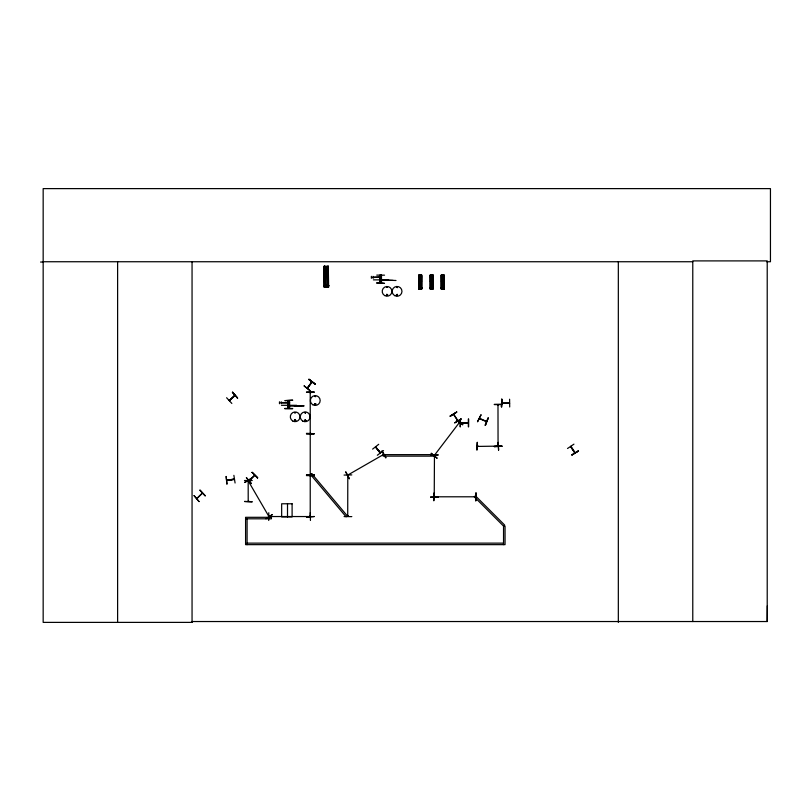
<?xml version="1.0" encoding="UTF-8"?>
<svg xmlns="http://www.w3.org/2000/svg" width="811" height="811" viewBox="0 0 811 811"><rect width="100%" height="100%" fill="white"/><g stroke="black" fill="none" stroke-linecap="round" stroke-linejoin="round"><path stroke-width="1.22" d="M766.659 261.74L770.45 261.74L770.45 188.618L43.165 188.618L43.165 622.382L192.166 622.382L192.065 621.53L767.216 621.53L767.328 605.847M248.136 480.751L268.928 516.536L310.228 516.546L310.228 392.372M310.157 392.453L310.501 393.234L310.491 392.372M310.147 433.875C310.542 431.259 310.481 436.277 310.197 433.814M310.309 516.739C308.444 517.327 311.272 514.671 310.309 516.465M383.664 454.424L347.737 475.094L347.797 475.905L348.112 475.205M348.132 516.465L348.091 515.786M434.666 454.9L434.27 455.346M434.554 496.879L434.554 496.018M497.984 404.861L498.066 446.121L477.344 446.425L478.186 446.385M498.42 405.399L498.38 404.719L498.045 405.459M497.995 445.421L498.126 446.425L497.285 446.121M498.41 446.121L498.359 445.442M294.748 412.779L295.579 412.667L294.798 412.88M294.444 420.23C297.465 423.23 294.728 418.273 294.991 419.753M295.67 420.564L294.798 420.057L295.397 420.828M305.565 412.779C304.368 414.157 305.169 411.167 305.544 412.992M305.706 420.422C304.145 421.852 305.2 419.054 305.575 420.199M305.899 420.625C304.612 417.929 304.206 422.48 305.788 420.777M314.861 396.498L315.692 396.609L314.911 396.397M314.587 404.142C317.304 402.033 314.323 406.889 314.932 403.543M314.759 404.142C316.148 402.56 315.53 405.723 314.84 404.263M386.644 287.327L387.476 287.226L386.695 287.429M386.553 294.839C387.445 296.887 387.79 293.217 386.604 294.981M396.326 294.981C398.272 292.71 397.481 297.211 396.397 295.153M396.569 294.839C397.461 296.887 397.795 293.217 396.609 294.981M347.757 475.074L348.365 474.759M347.716 516.384L347.797 475.124L348.365 474.719M383.806 454.697L383.045 454.738M307.886 387.759L307.176 388.043M434.24 455.529L459.34 422.582L459.127 423.372M248.531 500.549L248.207 501.37L248.176 480.609L248.186 481.288M347.797 475.124L348.112 475.743M434.584 496.778L434.28 496.018L434.311 497.092M375.615 447.013L380.531 452.781M288.321 404.223L288.483 404.922L289.182 404.76M380.217 278.771L380.917 278.609M326.215 285.969L326.64 286.942M453.491 414.411L457.84 420.747L453.684 414.157M575.111 452.66L570.924 446.293L571.056 447.155M248.541 481.328L248.561 480.558M268.522 515.897L269.668 516.729L268.806 516.465M229.158 400.472L229.635 399.965M396.711 287.114L397.289 287.702L396.974 286.962M381.028 279.43L380.217 279.471M326.661 286.08L326.052 286.09L326.569 286.151M480.953 414.857L477.517 421.811L481.045 414.897M479.494 418.598L480.031 418.922M485.992 421.142L486.62 421.456L479.534 418.314M485.09 425.167L488.181 418.06M307.197 388.114L311.769 381.859M311.242 382.488L311.647 381.971M458.904 423.099L459.381 422.511M570.67 446.628L574.766 452.822M575.141 452.771L574.472 452.376M434.99 497.062L434.23 496.829L434.453 455.691M475.682 497.113L474.871 497.113M227.506 480.386L226.847 480.173L234.44 479.048M234.328 479.037L226.776 480.497L234.491 479.392M229.249 400.34L234.835 395.2L234.288 395.646M234.947 395.565L229.371 400.756M254.776 475.428L249.332 480.568M304.176 385.904L310.197 390.801L304.145 385.945M312.012 381.981L307.41 388.276L312.083 382.032M431.249 453.278L437.19 458.276L431.188 453.359M456.4 420.27L462.655 424.832M434.209 456.076L434.929 455.103M434.209 496.798L475.702 496.798M475.601 497.092L474.952 497.102M468.15 423.038L460.455 423.119L468.231 422.774M226.604 397.735L231.845 403.452M232.575 392.189L237.562 398.14L232.605 392.169M200.074 490.026L205.315 495.734M202.152 493.149L196.85 498.552L202.497 493.25M246.422 477.679L251.39 483.65L246.392 477.709M252.099 472.397L257.665 477.811M257.695 477.791L252.12 472.387M383.684 454.768L383.218 455.042M434.544 455.62L434.564 456.157M310.197 474.455L310.228 475.905M348.071 475.824L348.071 475.124M375.534 446.82L380.237 453.045L375.513 446.942M386.685 294.332C385.499 297.272 389.615 293.977 386.573 294.484M315.52 404.547L315.682 403.919M372.614 449.112L378.707 444.306M377.328 455.265L383.512 450.592M234.957 395.484L229.483 400.593M450.146 416.084L456.775 412.049L450.125 416.053M450.338 416.367L456.745 412.008M454.748 422.866L461.378 418.821L454.718 422.815M567.528 448.503L573.945 444.144M571.856 455.062L578.294 450.754M578.486 451.038L571.796 454.971L578.507 451.068M244.952 482.484L251.582 478.48M244.75 482.15L251.44 478.226M268.857 516.465L268.765 515.725M267.833 517.682L272.395 514.509L265.917 518.787M345.841 471.941L349.379 478.845L345.739 471.992M385.691 457.88L381.869 451.139M248.501 481.45L248.571 480.741M486.509 421.7L479.362 418.628M380.379 278.69L380.217 279.319M226.806 480.122L227.455 480M234.328 479.372L226.887 480.436M477.365 446.06L478.105 446.111M431.776 288.402L431.513 288.919M226.218 476.483L226.938 484.218L226.117 476.503M233.882 475.347L235.078 483.001M248.409 480.457L248.805 481.136M324.228 268.421L328.11 268.38M324.248 269.84L328.12 269.799M324.268 271.969L328.141 271.928M324.288 273.865L328.161 273.824M324.309 275.993L328.181 275.953M324.41 285.127L328.283 285.087M323.771 285.756L328.942 285.695M323.771 285.918L328.942 285.857M244.476 480.507L252.231 480.548M244.527 501.502L252.282 501.816L244.527 501.451M306.487 392.392L314.232 392.24M306.487 391.997L314.232 391.956M502.08 404.243L494.325 404.324M494.325 404.618L502.08 404.567M306.487 433.338L314.232 433.682L306.487 433.632M314.242 433.844L306.487 433.946M477.294 442.38L476.919 450.135L477.243 442.38M494.335 446.618L502.08 446.172L494.335 446.658M494.325 446.273L502.08 446.192M498.603 450.125L498.177 442.38L498.572 450.125M430.55 455.346L438.295 454.92L430.55 455.407M344.057 475.074L351.802 474.911M314.242 475.297L306.487 475.236M306.487 475.631L314.242 475.581M430.55 497.011L438.295 496.961M430.55 497.295L438.305 497.285M268.786 512.724L268.725 520.48M310.289 512.724L310.441 520.48M268.968 516.779L269.587 516.729L268.836 516.779M344.057 516.577L351.812 516.627M40.55 262.044L43.165 262.034M43.165 261.74L692.776 261.74M376.77 275.111L384.526 275.172M418.831 275.091L421.811 275.081L421.811 289.081L418.831 289.101L418.892 275.091M430.134 275.091L433.115 275.081M441.214 275.091L444.205 275.081L444.205 289.081L441.214 289.101L441.214 275.091L441.397 289.101M419.023 276.521L421.608 276.521M430.327 276.521L432.912 276.521M441.417 276.521L444.002 276.521M373.09 277.098L379.548 277.098L373.09 277.544M379.548 277.21L381.464 277.21M379.548 277.433L381.464 277.433M419.023 277.463L421.608 277.463M430.327 277.463L432.912 277.463M441.417 277.463L444.002 277.463M380.217 278.609L381.058 278.69M380.217 278.933L381.079 278.933M419.023 278.883L421.608 278.883M430.327 278.883L432.912 278.883M441.417 278.883L444.002 278.883M380.217 279.156L381.079 279.156M373.395 279.866L388.57 279.866M419.023 280.15L421.608 280.15M430.327 280.15L432.912 280.15M441.417 280.15L444.002 280.15M396.001 280.484L380.41 280.048L393.122 280.393M419.023 281.569L421.608 281.569M430.327 281.569L432.912 281.569M441.417 281.569L444.002 281.569M376.77 283.029L384.526 283.353L376.77 282.917M419.023 287.662L421.608 287.662M430.327 287.662L432.912 287.662M441.417 287.662L444.002 287.662M418.598 288.067L422.044 288.067M429.901 288.067L433.348 288.067M440.991 288.067L444.438 288.067M418.598 288.169L422.044 288.169M429.901 288.169L433.348 288.169M440.991 288.169L444.438 288.169M509.592 399.225L509.703 406.98M281.194 402.55L289.568 402.661M281.194 402.996L289.568 402.885M501.918 402.966L509.43 402.925M509.612 403.32L501.999 403.32M288.321 404.06L289.182 404.223M288.321 404.385L289.182 404.385M288.321 404.598L289.182 404.598M288.321 404.76L289.182 404.922M281.498 405.318L296.674 405.318M289.274 405.53L288.513 405.49L289.274 405.926M288.513 405.571L301.226 405.845M288.513 405.845L304.105 405.855L294.352 405.936M284.874 408.42L292.629 408.48M284.874 408.764L292.629 408.764M468.657 419.034L468.626 426.779M245.581 518.807L271.421 518.807L271.421 517.306L245.581 517.306L245.581 544.647L505.05 544.647L505.05 526.086L503.54 526.086L474.313 496.849L475.378 495.785L504.604 525.011L503.54 526.086L503.54 544.647M247.091 543.137L503.54 543.137M375.655 446.983L380.45 452.67M254.654 475.145L249.261 480.639M308.981 379.335L315.236 383.907M308.819 379.568L315.073 384.14M456.634 419.946L462.828 424.609M310.491 433.094L310.501 434.493M310.491 474.425L310.147 475.753M232.321 392.423L237.643 398.059M252.18 472.326L257.422 478.044M199.83 490.25L205.112 495.926M570.569 446.466L574.857 452.984M382.113 450.997L386.036 457.678M310.542 392.534L310.501 393.153M327.806 267.468L328.009 287.226M327.644 267.468L327.826 285.989M327.553 267.468L327.756 285.989M327.36 266.241L327.512 287.226M327.137 267.478L327.33 285.999M327.056 267.478L327.238 285.999M326.965 287.236L325.779 287.246M325.282 267.508L325.464 286.03L325.191 267.518M324.958 266.282L325.231 287.276M324.755 266.282L324.968 286.04M324.684 266.282L324.745 287.276M324.501 266.282L324.653 287.276M324.471 287.276L324.207 266.292L324.4 287.276M248.531 500.63L248.531 501.33M475.793 493.058L475.834 500.813M347.797 515.766L347.797 516.465M767.216 621.53L767.216 260.899L692.776 260.899L692.776 621.53M618.327 261.74L618.327 622.382M501.735 399.225L501.735 406.98M468.332 419.034L468.332 426.779M460.374 426.779L460.476 419.034L460.08 426.779M443.972 275.081L444.002 289.081M443.86 275.081L443.799 289.081M443.708 275.081L443.637 289.081M443.495 275.081L443.526 289.081M443.313 275.081L443.364 289.081M443.11 289.081L442.319 289.081M442.117 289.101L442.127 275.091L441.944 289.101M441.924 275.091L441.782 289.101M441.731 275.091L441.61 289.101M441.559 275.091L441.448 289.101M433.054 275.081L433.115 289.081L430.134 289.101L430.195 275.091M432.892 275.081L432.912 289.081M432.729 275.081L432.719 289.081M432.608 275.081L432.557 289.081M432.435 275.081L432.415 289.081M432.273 275.081L432.222 289.081M432.02 289.081L431.229 289.081M431.036 275.091L430.976 289.101M430.864 275.091L430.813 289.101M430.702 275.091L430.631 289.101L430.469 275.091M430.357 275.091L430.306 289.101M421.608 275.081L421.608 289.081M421.477 275.081L421.416 289.081M421.315 275.081L421.304 289.081M421.132 275.081L421.081 289.081M420.919 275.081L420.909 289.081M420.716 289.081L419.926 289.081M419.733 275.091L419.672 289.101M419.51 275.091L419.561 289.101M419.338 275.091L419.328 289.101M419.236 275.091L419.165 289.101M419.054 275.091L419.003 289.101M381.474 275.172L381.515 282.917M381.129 275.172L381.129 282.917M381.099 275.172L381.079 282.917M380.197 275.172L380.166 282.917M379.791 275.172L379.791 282.917M373.09 276.348L373.09 278.295M371.367 276.348L371.367 278.295M289.578 400.624L289.618 408.369M289.233 400.624L289.294 408.369M289.182 400.624L289.182 408.369M288.321 400.624L288.27 408.369M287.895 400.624L287.895 408.369M287.51 503.773L287.51 516.911M281.194 401.8L281.194 403.736M279.471 401.8L279.471 403.736M247.091 518.807L247.091 544.647M192.055 261.74L192.055 622.382M117.615 261.74L117.615 622.382M325.404 274.696C326.488 277.97 327.938 272.344 325.404 274.696M419.763 280.707C420.463 282.907 421.467 279.156 419.763 280.707M431.067 280.707C431.766 282.907 432.77 279.156 431.067 280.707M442.157 280.707C442.857 282.907 443.86 279.156 442.157 280.707M488.131 418.04L485.394 425.299L488.131 418.04M309.001 379.305L315.033 384.191L309.001 379.305M194.072 495.602L199.04 501.573L194.072 495.602M311.799 473.725L310.654 474.688L346.094 516.789L347.25 515.816L311.799 473.725M328.384 266.231L323.903 266.292L324.157 287.287L328.617 287.216L328.293 266.231M314.232 474.597L306.487 475.074L314.232 474.597M434.179 493.058L433.804 500.813L434.128 493.058M476.108 493.058L475.733 500.813L476.077 493.058M314.242 516.526L306.487 517.002L314.242 516.526M501.837 399.225L501.411 406.98L501.827 399.225M292.629 400.228L284.874 400.624L292.629 400.188M434.818 454.636L383.147 454.636L383.147 456.137L434.818 456.137L434.818 454.636M292.102 503.773L281.66 503.773L281.66 516.911L292.102 516.911L292.102 503.773M328.313 287.216L328.08 266.231L328.273 287.226M312.833 404.77A4.907 4.907 0 0 0 320.183 400.522A4.907 4.907 0 0 0 312.833 396.275A4.907 4.907 0 0 0 312.833 404.77M384.637 295.549A4.846 4.846 0 0 0 391.906 291.352A4.846 4.846 0 0 0 384.637 287.155A4.846 4.846 0 0 0 384.637 295.549M394.622 295.599A4.907 4.907 0 0 0 401.972 291.352A4.907 4.907 0 0 0 394.622 287.104A4.907 4.907 0 0 0 394.622 295.599M292.741 421A4.846 4.846 0 0 0 300.009 416.803A4.846 4.846 0 0 0 292.741 412.606A4.846 4.846 0 0 0 292.741 421M302.726 421.051A4.907 4.907 0 0 0 310.076 416.803A4.907 4.907 0 0 0 302.726 412.556A4.907 4.907 0 0 0 302.726 421.051"/></g></svg>
